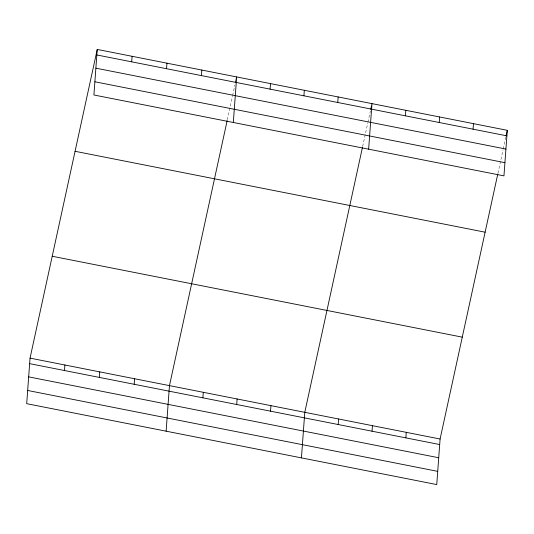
<?xml version="1.0" encoding="UTF-8"?>
<svg xmlns="http://www.w3.org/2000/svg" width="534" height="534" viewBox="0 0 534 534"><rect width="100%" height="100%" fill="white"/><g stroke="black" fill="none" stroke-linecap="round" stroke-linejoin="round"><path stroke-width="0.4" stroke-dasharray="2.67 2" d="M227.337 119.783L232.444 96.334M232.617 95.526L234.907 85.019M362.653 146.476L367.759 123.027M367.933 122.219L370.396 110.905M497.975 173.17L503.075 149.72M503.255 148.913L505.892 136.784"/><path stroke-width="0.8" d="M97.248 49.428L93.904 94.985L503.956 175.873L507.3 130.323L97.248 49.428L30.044 358.127L26.7 403.677L436.752 484.572L440.096 439.015L497.795 173.977M64.494 370.529L64.901 365.002M99.351 377.404L99.751 371.878M131.698 61.837L132.105 56.304M134.201 384.28L134.608 378.753M166.548 68.712L166.955 63.179M166.121 431.185L169.465 385.628L227.164 120.591M201.405 75.588L201.812 70.054M202.887 397.83L203.294 392.303M233.318 122.486L236.662 76.929L235.434 82.59M236.716 404.505L237.123 398.971M270.091 89.138L270.498 83.604M270.544 411.18L270.952 405.646M303.919 95.806L304.327 90.279M301.436 457.878L304.781 412.321L362.479 147.284M337.748 102.481L338.156 96.954M338.202 424.523L338.609 418.996M368.64 149.18L371.984 103.623L370.75 109.283M372.031 431.198L372.438 425.665M405.406 115.831L405.813 110.298M405.86 437.873L406.267 432.34M439.235 122.506L439.642 116.973M473.064 129.175L473.471 123.648M506.065 135.976L507.3 130.323M96.841 54.962L506.893 135.85M95.873 68.165L505.925 149.059M94.872 81.775L504.924 162.67M75.074 151.296L485.126 232.19M52.225 256.253L462.277 337.148M30.044 358.127L440.096 439.015M29.637 363.654L439.689 444.548M28.669 376.864L438.721 457.751M27.668 390.474L437.72 471.362"/></g></svg>
